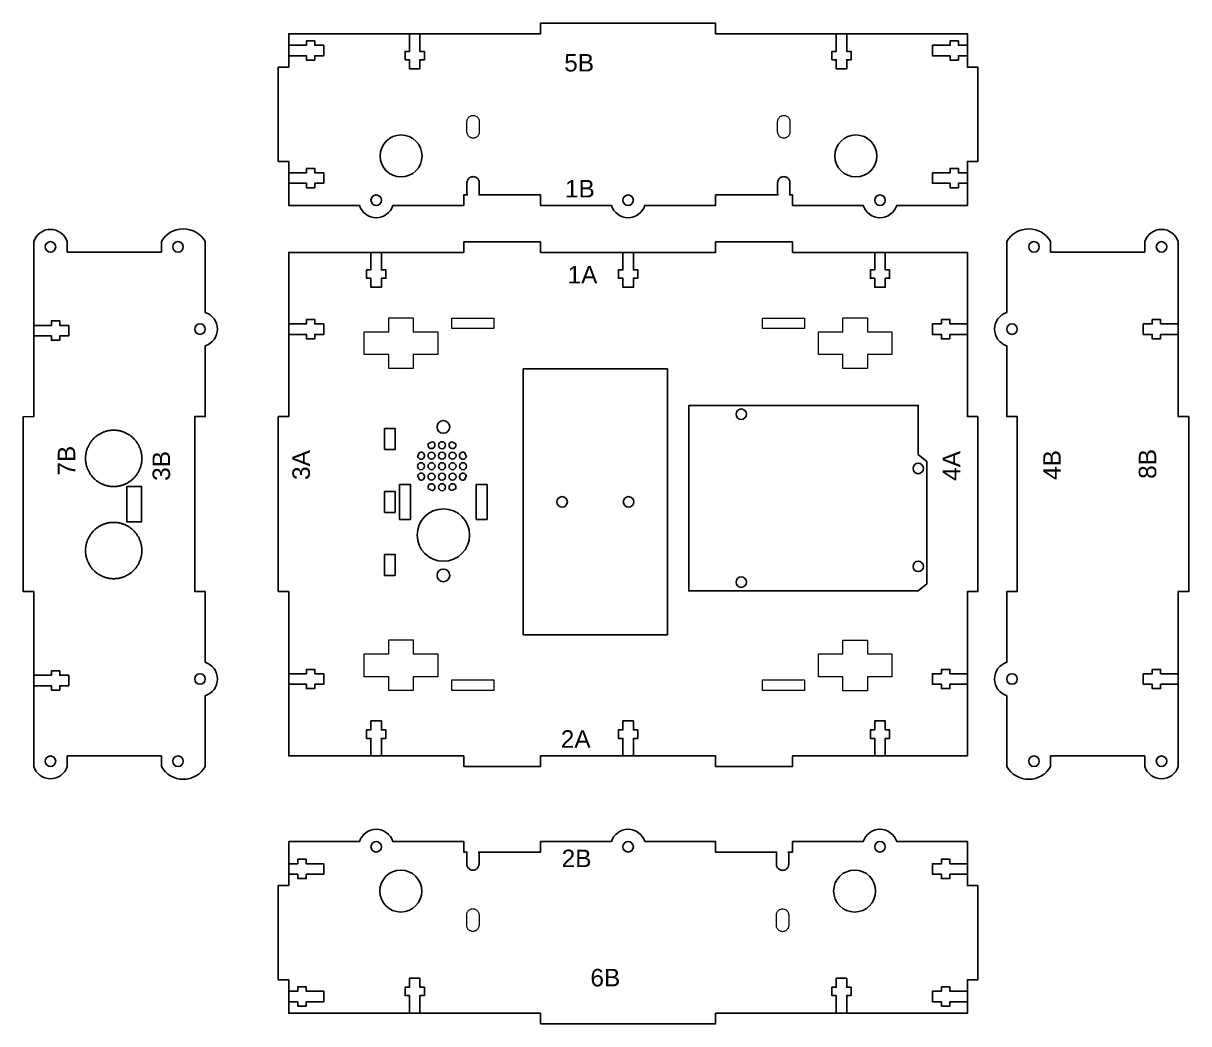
# Model space of a CAD drawing. Header units: millimetres. Extents: x -427 to 3453, y -1931 to 1921.
# Drawn here: x 496.4 to 829.5, y -364.8 to -78.9 of the extents above; entities that cross this region are included whole.
import ezdxf

# ---------------------------------------------------------------- set-up
doc = ezdxf.new("R2010")
doc.units = ezdxf.units.MM
doc.layers.add('Layer 1', color=7, linetype='Continuous')
doc.layers.add('Make2D$visible$lines', color=7, linetype='Continuous', true_color=0x000000)
doc.styles.get("Standard").update_dxf_attribs({"font": 'arial.ttf'})

msp = doc.modelspace()

# ---------------------------------------------------------------- linework, layer by layer
at = {"color": 242, "true_color": 0xcd2027}
for p, q in [((548.397, -144.278), (548.397, -141.278)), ((777.537, -144.278), (777.537, -141.278)), ((548.397, -288.278), (548.397, -291.278)), ((777.537, -288.278), (777.537, -291.278))]:
    msp.add_line(p, q, dxfattribs=at)
at = {"color": 240, "true_color": 0xed1f24}
for points in [[(602.058, -130.926), (622.288, -130.926), (622.288, -127.926), (623.317, -127.926), (623.294, -127.857), (623.259, -127.645), (623.224, -127.433), (623.224, -124.435), (623.259, -124.223), (623.294, -124.011), (623.365, -123.8), (623.435, -123.623), (623.541, -123.447), (623.682, -123.27), (623.823, -123.129), (624, -122.988), (624.176, -122.882), (624.388, -122.812), (624.564, -122.741), (624.776, -122.706), (624.987, -122.671), (625.199, -122.706), (625.411, -122.741), (625.622, -122.812), (625.799, -122.882), (625.975, -122.988), (626.152, -123.129), (626.293, -123.27), (626.434, -123.447), (626.54, -123.623), (626.61, -123.8), (626.681, -124.011), (626.716, -124.223), (626.751, -124.435), (626.751, -127.433), (626.716, -127.645), (626.681, -127.857), (626.658, -127.926), (644.288, -127.926), (644.288, -130.926), (664.518, -130.926, 0.7337994), (674.058, -130.926), (694.288, -130.926), (694.288, -127.926), (712.117, -127.926), (712.094, -127.857), (712.059, -127.645), (712.024, -127.433), (712.024, -124.435), (712.059, -124.223), (712.094, -124.011), (712.165, -123.8), (712.235, -123.623), (712.341, -123.447), (712.482, -123.27), (712.623, -123.129), (712.8, -122.988), (712.976, -122.882), (713.188, -122.812), (713.364, -122.741), (713.576, -122.706), (713.787, -122.671), (713.999, -122.706), (714.211, -122.741), (714.422, -122.812), (714.599, -122.882), (714.775, -122.988), (714.952, -123.129), (715.093, -123.27), (715.234, -123.447), (715.34, -123.623), (715.41, -123.8), (715.481, -124.011), (715.516, -124.223), (715.551, -124.435), (715.551, -127.433), (715.516, -127.645), (715.481, -127.857), (715.458, -127.926), (716.288, -127.926), (716.288, -130.926), (736.518, -130.926, 0.7337994), (746.058, -130.926), (766.288, -130.926), (766.288, -118.333), (769.288, -118.333), (769.288, -91.412), (766.288, -91.412), (766.288, -81.872), (694.288, -81.872), (694.288, -78.872), (644.288, -78.872), (644.288, -81.872), (572.288, -81.872), (572.288, -91.412), (569.288, -91.412), (569.288, -118.333), (572.288, -118.333), (572.288, -130.926), (592.518, -130.926, 0.7337994)], [(674.058, -312.737), (694.288, -312.737), (694.288, -315.737), (711.773, -315.737), (711.75, -315.806), (711.715, -316.018), (711.679, -316.229), (711.679, -319.228), (711.715, -319.44), (711.75, -319.651), (711.82, -319.863), (711.891, -320.039), (711.997, -320.216), (712.138, -320.392), (712.279, -320.533), (712.455, -320.674), (712.632, -320.78), (712.808, -320.851), (713.02, -320.921), (713.231, -320.957), (713.443, -320.992), (713.655, -320.957), (713.867, -320.921), (714.043, -320.851), (714.255, -320.78), (714.431, -320.674), (714.607, -320.533), (714.748, -320.392), (714.89, -320.216), (714.995, -320.039), (715.066, -319.863), (715.136, -319.651), (715.172, -319.44), (715.207, -319.228), (715.207, -316.229), (715.172, -316.018), (715.136, -315.806), (715.113, -315.737), (716.288, -315.737), (716.288, -312.737), (736.518, -312.737, -0.7337994), (746.058, -312.737), (766.288, -312.737), (766.288, -325.33), (769.288, -325.33), (769.288, -352.251), (766.288, -352.251), (766.288, -361.79), (694.288, -361.79), (694.288, -364.79), (644.288, -364.79), (644.288, -361.79), (572.288, -361.79), (572.288, -352.251), (569.288, -352.251), (569.288, -325.33), (572.288, -325.33), (572.288, -312.737), (592.518, -312.737, -0.7337994), (602.058, -312.737), (622.288, -312.737), (622.288, -315.737), (623.217, -315.737), (623.212, -315.75), (623.177, -315.961), (623.142, -316.173), (623.142, -319.172), (623.177, -319.383), (623.212, -319.595), (623.283, -319.807), (623.353, -319.983), (623.459, -320.159), (623.6, -320.336), (623.742, -320.477), (623.918, -320.618), (624.094, -320.724), (624.271, -320.794), (624.482, -320.865), (624.694, -320.9), (624.906, -320.935), (625.117, -320.9), (625.329, -320.865), (625.505, -320.794), (625.717, -320.724), (625.893, -320.618), (626.07, -320.477), (626.211, -320.336), (626.352, -320.159), (626.458, -319.983), (626.528, -319.807), (626.599, -319.595), (626.634, -319.383), (626.67, -319.172), (626.67, -316.173), (626.634, -315.961), (626.599, -315.75), (626.595, -315.737), (644.288, -315.737), (644.288, -312.737), (664.518, -312.737, -0.7337994)]]:
    msp.add_lwpolyline(points, format="xyb", close=True, dxfattribs=at)
for points in [[(606.788, -81.872), (609.788, -81.872), (609.788, -86.901), (611.038, -86.901), (611.038, -89.301), (609.788, -89.301), (609.788, -91.872), (606.788, -91.872), (606.788, -89.301), (605.538, -89.301), (605.538, -86.901), (606.788, -86.901)], [(728.788, -81.872), (731.788, -81.872), (731.788, -86.901), (733.038, -86.901), (733.038, -89.301), (731.788, -89.301), (731.788, -91.872), (728.788, -91.872), (728.788, -89.301), (727.538, -89.301), (727.538, -86.901), (728.788, -86.901)], [(572.288, -85.142), (572.288, -88.142), (577.317, -88.142), (577.317, -89.392), (579.717, -89.392), (579.717, -88.142), (582.288, -88.142), (582.288, -85.142), (579.717, -85.142), (579.717, -83.892), (577.317, -83.892), (577.317, -85.142)], [(756.288, -85.142), (756.288, -88.142), (761.317, -88.142), (761.317, -89.392), (763.717, -89.392), (763.717, -88.142), (766.288, -88.142), (766.288, -85.142), (763.717, -85.142), (763.717, -83.892), (761.317, -83.892), (761.317, -85.142)], [(756.288, -121.602), (756.288, -124.602), (761.317, -124.602), (761.317, -125.852), (763.717, -125.852), (763.717, -124.602), (766.288, -124.602), (766.288, -121.602), (763.717, -121.602), (763.717, -120.352), (761.317, -120.352), (761.317, -121.602)], [(644.288, -141.331), (622.288, -141.331), (622.288, -144.331), (572.288, -144.331), (572.288, -191.278), (569.288, -191.278), (569.288, -241.278), (572.288, -241.278), (572.288, -288.278), (622.288, -288.278), (622.288, -291.278), (644.288, -291.278), (644.288, -288.278), (694.288, -288.278), (694.288, -291.278), (716.288, -291.278), (716.288, -288.278), (766.288, -288.278), (766.288, -241.278), (769.288, -241.278), (769.288, -191.278), (766.288, -191.278), (766.288, -144.331), (716.288, -144.331), (716.288, -141.331), (694.288, -141.331), (694.288, -144.331), (644.288, -144.331)], [(525.973, -211.237), (525.973, -221.318), (530.197, -221.318), (530.197, -211.237)]]:
    msp.add_lwpolyline(points, close=True, dxfattribs=at)
for points in [[(572.288, -124.602), (577.317, -124.602), (577.317, -125.852), (579.717, -125.852), (579.717, -124.602), (582.288, -124.602), (582.288, -121.602), (579.717, -121.602), (579.717, -120.352), (577.317, -120.352), (577.317, -121.602), (572.288, -121.602)], [(595.788, -144.331), (595.788, -149.36), (594.538, -149.36), (594.538, -151.76), (595.788, -151.76), (595.788, -154.331), (598.788, -154.331), (598.788, -151.76), (600.038, -151.76), (600.038, -149.36), (598.788, -149.36), (598.788, -144.331)], [(667.788, -144.331), (667.788, -149.36), (666.538, -149.36), (666.538, -151.76), (667.788, -151.76), (667.788, -154.331), (670.788, -154.331), (670.788, -151.76), (672.038, -151.76), (672.038, -149.36), (670.788, -149.36), (670.788, -144.331)], [(739.788, -144.331), (739.788, -149.36), (738.538, -149.36), (738.538, -151.76), (739.788, -151.76), (739.788, -154.331), (742.788, -154.331), (742.788, -151.76), (744.038, -151.76), (744.038, -149.36), (742.788, -149.36), (742.788, -144.331)], [(499.397, -165.2), (504.426, -165.2), (504.426, -163.95), (506.826, -163.95), (506.826, -165.2), (509.397, -165.2), (509.397, -168.2), (506.826, -168.2), (506.826, -169.45), (504.426, -169.45), (504.426, -168.2), (499.397, -168.2)], [(572.288, -167.778), (577.317, -167.778), (577.317, -169.028), (579.717, -169.028), (579.717, -167.778), (582.288, -167.778), (582.288, -164.778), (579.717, -164.778), (579.717, -163.528), (577.317, -163.528), (577.317, -164.778), (572.288, -164.778)], [(766.288, -164.778), (761.259, -164.778), (761.259, -163.528), (758.859, -163.528), (758.859, -164.778), (756.288, -164.778), (756.288, -167.778), (758.859, -167.778), (758.859, -169.028), (761.259, -169.028), (761.259, -167.778), (766.288, -167.778)], [(826.537, -167.778), (821.508, -167.778), (821.508, -169.028), (819.108, -169.028), (819.108, -167.778), (816.537, -167.778), (816.537, -164.778), (819.108, -164.778), (819.108, -163.528), (821.508, -163.528), (821.508, -164.778), (826.537, -164.778)], [(599.691, -200.683), (602.69, -200.683), (602.69, -194.683), (599.688, -194.683), (599.687, -200.683)], [(599.694, -218.683), (602.693, -218.683), (602.693, -212.683), (599.691, -212.683), (599.69, -218.683)], [(603.978, -220.683), (607.078, -220.683), (607.078, -210.683), (603.978, -210.683), (603.978, -220.683)], [(625.878, -220.683), (628.978, -220.683), (628.978, -210.683), (625.878, -210.683), (625.878, -220.683)], [(599.694, -236.682), (602.693, -236.682), (602.693, -230.683), (599.691, -230.683), (599.69, -236.682)], [(499.397, -265.2), (504.426, -265.2), (504.426, -263.95), (506.826, -263.95), (506.826, -265.2), (509.397, -265.2), (509.397, -268.2), (506.826, -268.2), (506.826, -269.45), (504.426, -269.45), (504.426, -268.2), (499.397, -268.2)], [(572.288, -267.778), (577.317, -267.778), (577.317, -269.028), (579.717, -269.028), (579.717, -267.778), (582.288, -267.778), (582.288, -264.778), (579.717, -264.778), (579.717, -263.528), (577.317, -263.528), (577.317, -264.778), (572.288, -264.778)], [(766.288, -264.778), (761.259, -264.778), (761.259, -263.528), (758.859, -263.528), (758.859, -264.778), (756.288, -264.778), (756.288, -267.778), (758.859, -267.778), (758.859, -269.028), (761.259, -269.028), (761.259, -267.778), (766.288, -267.778)], [(826.537, -267.778), (821.508, -267.778), (821.508, -269.028), (819.108, -269.028), (819.108, -267.778), (816.537, -267.778), (816.537, -264.778), (819.108, -264.778), (819.108, -263.528), (821.508, -263.528), (821.508, -264.778), (826.537, -264.778)], [(598.788, -288.278), (598.788, -283.249), (600.038, -283.249), (600.038, -280.849), (598.788, -280.849), (598.788, -278.278), (595.788, -278.278), (595.788, -280.849), (594.538, -280.849), (594.538, -283.249), (595.788, -283.249), (595.788, -288.278)], [(670.788, -288.278), (670.788, -283.249), (672.038, -283.249), (672.038, -280.849), (670.788, -280.849), (670.788, -278.278), (667.788, -278.278), (667.788, -280.849), (666.538, -280.849), (666.538, -283.249), (667.788, -283.249), (667.788, -288.278)], [(742.788, -288.278), (742.788, -283.249), (744.038, -283.249), (744.038, -280.849), (742.788, -280.849), (742.788, -278.278), (739.788, -278.278), (739.788, -280.849), (738.538, -280.849), (738.538, -283.249), (739.788, -283.249), (739.788, -288.278)], [(572.288, -319.06), (574.859, -319.06), (574.859, -317.81), (577.259, -317.81), (577.259, -319.06), (582.288, -319.06), (582.288, -322.06), (577.259, -322.06), (577.259, -323.31), (574.859, -323.31), (574.859, -322.06), (572.288, -322.06)], [(766.288, -319.06), (761.259, -319.06), (761.259, -317.81), (758.859, -317.81), (758.859, -319.06), (756.288, -319.06), (756.288, -322.06), (758.859, -322.06), (758.859, -323.31), (761.259, -323.31), (761.259, -322.06), (766.288, -322.06)], [(606.788, -361.79), (606.788, -356.761), (605.538, -356.761), (605.538, -354.361), (606.788, -354.361), (606.788, -351.79), (609.788, -351.79), (609.788, -354.361), (611.038, -354.361), (611.038, -356.761), (609.788, -356.761), (609.788, -361.79)], [(728.788, -361.79), (728.788, -356.761), (727.538, -356.761), (727.538, -354.361), (728.788, -354.361), (728.788, -351.79), (731.788, -351.79), (731.788, -354.361), (733.038, -354.361), (733.038, -356.761), (731.788, -356.761), (731.788, -361.79)], [(572.288, -355.521), (574.859, -355.521), (574.859, -354.271), (577.259, -354.271), (577.259, -355.521), (582.288, -355.521), (582.288, -358.521), (577.259, -358.521), (577.259, -359.771), (574.859, -359.771), (574.859, -358.521), (572.288, -358.521)], [(766.288, -355.521), (761.259, -355.521), (761.259, -354.271), (758.859, -354.271), (758.859, -355.521), (756.288, -355.521), (756.288, -358.521), (758.859, -358.521), (758.859, -359.771), (761.259, -359.771), (761.259, -358.521), (766.288, -358.521)]]:
    msp.add_lwpolyline(points, dxfattribs=at)
for points in [[(548.397, -291.278, -0.5834312), (535.857, -291.278), (535.857, -288.278), (508.936, -288.278), (508.936, -291.278, -0.7337994), (499.397, -291.278), (499.397, -241.278), (496.397, -241.301), (496.397, -191.301), (499.397, -191.278), (499.397, -141.278, -0.7337994), (508.936, -141.278), (508.936, -144.278), (535.857, -144.278), (535.857, -141.278, -0.5834312), (548.397, -141.278)], [(777.537, -141.278, -0.5834312), (790.077, -141.278), (790.077, -144.278), (816.998, -144.278), (816.998, -141.278, -0.7337994), (826.537, -141.278), (826.537, -191.278), (829.537, -191.278), (829.537, -241.278), (826.537, -241.278), (826.537, -291.278, -0.7337994), (816.998, -291.278), (816.998, -288.278), (790.077, -288.278), (790.077, -291.278, -0.5834312), (777.537, -291.278)], [(548.397, -144.278), (548.397, -161.508, -0.7337994), (548.397, -171.047), (548.397, -191.278), (545.397, -191.278), (545.397, -241.278), (548.397, -241.278), (548.397, -261.508, -0.7337994), (548.397, -271.047), (548.397, -288.278)], [(777.537, -288.278), (777.537, -271.047, -0.7337994), (777.537, -261.508), (777.537, -241.278), (780.537, -241.278), (780.537, -191.278), (777.537, -191.278), (777.537, -171.047, -0.7337994), (777.537, -161.508), (777.537, -144.278)]]:
    msp.add_lwpolyline(points, format="xyb", dxfattribs=at)
at = {"color": 5}
for points in [[(639.316, -177.647), (639.316, -253.647), (680.516, -253.647), (680.516, -177.647), (639.316, -177.647)], [(686.634, -188.092), (686.634, -241.092), (752.234, -241.092), (754.634, -239.092), (754.634, -204.092), (752.234, -202.092), (752.234, -188.092), (686.634, -188.092)]]:
    msp.add_lwpolyline(points, dxfattribs=at)
at = {"color": 240, "linetype": 'ByBlock', "true_color": 0xed1f24}
for points in [[(613.325, -198.479, 0.0430951), (612.171, -199.056, 2.7339008)], [(620.008, -199.056, 0.0430951), (618.854, -198.479, 2.7339008)], [(609.695, -201.532, 0.0430951), (609.117, -202.686, 2.7339008)], [(623.061, -202.686, 0.0430951), (622.484, -201.532, 2.7339008)], [(609.117, -208.215, 0.0430951), (609.695, -209.369, 2.7339008)], [(622.484, -209.369, 0.0430951), (623.061, -208.215, 2.7339008)], [(612.171, -211.845, 0.0430951), (613.325, -212.422, 2.7339008)], [(618.854, -212.422, 0.0430951), (620.008, -211.845, 2.7339008)]]:
    msp.add_lwpolyline(points, format="xyb", close=True, dxfattribs=at)
at = {"color": 242, "true_color": 0xcd2027}
for centre in [(604.388, -116.776), (734.388, -116.776), (604.305, -326.887), (734.043, -326.887)]:
    msp.add_circle(centre, 6, dxfattribs=at)
at = {"color": 240, "true_color": 0xed1f24}
for centre, radius in [((597.288, -129.426), 1.5), ((669.288, -129.426), 1.5), ((741.288, -129.426), 1.5), ((504.166, -142.778), 1.5), ((540.627, -142.778), 1.5), ((785.307, -142.778), 1.5), ((821.768, -142.778), 1.5), ((546.897, -166.278), 1.5), ((779.037, -166.278), 1.5), ((701.634, -190.592), 1.5), ((616.478, -194.236), 1.8), ((616.089, -199.451), 1), ((613.089, -202.451), 1), ((616.089, -202.451), 1), ((619.089, -202.451), 1), ((610.089, -205.451), 1), ((613.089, -205.451), 1), ((616.089, -205.451), 1), ((619.089, -205.451), 1), ((622.089, -205.451), 1), ((752.234, -206.092), 1.5), ((613.089, -208.451), 1), ((616.089, -208.451), 1), ((619.089, -208.451), 1), ((616.089, -211.451), 1), ((650.416, -215.647), 1.5), ((669.416, -215.647), 1.5), ((752.234, -234.092), 1.5), ((616.478, -236.668), 1.8), ((701.634, -238.592), 1.5), ((546.897, -266.278), 1.5), ((779.037, -266.278), 1.5), ((504.166, -289.778), 1.5), ((540.627, -289.778), 1.5), ((785.307, -289.778), 1.5), ((821.768, -289.778), 1.5), ((597.288, -314.237), 1.5), ((669.288, -314.237), 1.5), ((741.288, -314.237), 1.5)]:
    msp.add_circle(centre, radius, dxfattribs=at)
at = {"color": 240, "linetype": 'ByBlock', "true_color": 0xed1f24}
msp.add_circle((616.478, -225.132), 7.5, dxfattribs=at)
at = {"layer": 'Layer 1', "color": 240, "lineweight": 0, "true_color": 0xed1f24}
for points in [[(625.199, -105.208), (625.411, -105.244), (625.623, -105.314), (625.799, -105.385), (625.976, -105.49), (626.152, -105.632), (626.293, -105.773), (626.434, -105.949), (626.54, -106.125), (626.611, -106.302), (626.681, -106.514), (626.716, -106.725), (626.752, -106.937), (626.752, -109.935), (626.716, -110.147), (626.681, -110.359), (626.611, -110.57), (626.54, -110.747), (626.434, -110.923), (626.293, -111.1), (626.152, -111.241), (625.976, -111.382), (625.799, -111.488), (625.623, -111.558), (625.411, -111.629), (625.199, -111.664), (624.988, -111.699), (624.776, -111.664), (624.564, -111.629), (624.388, -111.558), (624.176, -111.488), (624, -111.382), (623.824, -111.241), (623.682, -111.1), (623.541, -110.923), (623.436, -110.747), (623.365, -110.57), (623.294, -110.359), (623.259, -110.147), (623.224, -109.935), (623.224, -106.937), (623.259, -106.725), (623.294, -106.514), (623.365, -106.302), (623.436, -106.125), (623.541, -105.949), (623.682, -105.773), (623.824, -105.632), (624, -105.49), (624.176, -105.385), (624.388, -105.314), (624.564, -105.244), (624.776, -105.208), (624.988, -105.173), (625.199, -105.208)], [(713.999, -105.208), (714.211, -105.244), (714.423, -105.314), (714.599, -105.385), (714.776, -105.49), (714.952, -105.632), (715.093, -105.773), (715.234, -105.949), (715.34, -106.125), (715.411, -106.302), (715.481, -106.514), (715.516, -106.725), (715.552, -106.937), (715.552, -109.935), (715.516, -110.147), (715.481, -110.359), (715.411, -110.57), (715.34, -110.747), (715.234, -110.923), (715.093, -111.1), (714.952, -111.241), (714.776, -111.382), (714.599, -111.488), (714.423, -111.558), (714.211, -111.629), (713.999, -111.664), (713.788, -111.699), (713.576, -111.664), (713.364, -111.629), (713.188, -111.558), (712.976, -111.488), (712.8, -111.382), (712.624, -111.241), (712.482, -111.1), (712.341, -110.923), (712.236, -110.747), (712.165, -110.57), (712.094, -110.359), (712.059, -110.147), (712.024, -109.935), (712.024, -106.937), (712.059, -106.725), (712.094, -106.514), (712.165, -106.302), (712.236, -106.125), (712.341, -105.949), (712.482, -105.773), (712.624, -105.632), (712.8, -105.49), (712.976, -105.385), (713.188, -105.314), (713.364, -105.244), (713.576, -105.208), (713.788, -105.173), (713.999, -105.208)], [(593.879, -167.047), (600.863, -167.047), (600.863, -163.025), (607.884, -163.025), (607.884, -167.047), (614.869, -167.047), (614.869, -173.538), (607.884, -173.538), (607.884, -177.525), (600.863, -177.525), (600.863, -173.538), (593.879, -173.538), (593.879, -167.047)], [(618.855, -163.131), (630.885, -163.131), (630.885, -166.13), (618.855, -166.13), (618.855, -163.131)], [(719.721, -166.13), (707.691, -166.13), (707.691, -163.131), (719.721, -163.131), (719.721, -166.13)], [(744.698, -173.538), (737.713, -173.538), (737.713, -177.56), (730.692, -177.56), (730.692, -173.538), (723.707, -173.538), (723.707, -167.047), (730.692, -167.047), (730.692, -163.061), (737.713, -163.061), (737.713, -167.047), (744.698, -167.047), (744.698, -173.538)], [(593.879, -259.127), (600.863, -259.127), (600.863, -255.105), (607.884, -255.105), (607.884, -259.127), (614.869, -259.127), (614.869, -265.618), (607.884, -265.618), (607.884, -269.604), (600.863, -269.604), (600.863, -265.618), (593.879, -265.618), (593.879, -259.127)], [(744.698, -265.618), (737.713, -265.618), (737.713, -269.64), (730.692, -269.64), (730.692, -265.618), (723.707, -265.618), (723.707, -259.127), (730.692, -259.127), (730.692, -255.141), (737.713, -255.141), (737.713, -259.127), (744.698, -259.127), (744.698, -265.618)], [(618.855, -266.535), (630.885, -266.535), (630.885, -269.534), (618.855, -269.534), (618.855, -266.535)], [(719.721, -269.534), (707.691, -269.534), (707.691, -266.535), (719.721, -266.535), (719.721, -269.534)], [(624.694, -338.398), (624.482, -338.363), (624.27, -338.292), (624.094, -338.222), (623.918, -338.116), (623.741, -337.975), (623.6, -337.834), (623.459, -337.657), (623.353, -337.481), (623.283, -337.304), (623.212, -337.093), (623.177, -336.881), (623.142, -336.669), (623.142, -333.671), (623.177, -333.459), (623.212, -333.247), (623.283, -333.036), (623.353, -332.859), (623.459, -332.683), (623.6, -332.507), (623.741, -332.365), (623.918, -332.224), (624.094, -332.119), (624.27, -332.048), (624.482, -331.977), (624.694, -331.942), (624.905, -331.907), (625.117, -331.942), (625.329, -331.977), (625.505, -332.048), (625.717, -332.119), (625.893, -332.224), (626.07, -332.365), (626.211, -332.507), (626.352, -332.683), (626.458, -332.859), (626.528, -333.036), (626.599, -333.247), (626.634, -333.459), (626.669, -333.671), (626.669, -336.669), (626.634, -336.881), (626.599, -337.093), (626.528, -337.304), (626.458, -337.481), (626.352, -337.657), (626.211, -337.834), (626.07, -337.975), (625.893, -338.116), (625.717, -338.222), (625.505, -338.292), (625.329, -338.363), (625.117, -338.398), (624.905, -338.433), (624.694, -338.398)], [(713.231, -338.454), (713.02, -338.419), (712.808, -338.348), (712.632, -338.278), (712.455, -338.172), (712.279, -338.031), (712.138, -337.89), (711.997, -337.713), (711.891, -337.537), (711.82, -337.361), (711.75, -337.149), (711.714, -336.937), (711.679, -336.726), (711.679, -333.727), (711.714, -333.515), (711.75, -333.304), (711.82, -333.092), (711.891, -332.916), (711.997, -332.739), (712.138, -332.563), (712.279, -332.422), (712.455, -332.281), (712.632, -332.175), (712.808, -332.104), (713.02, -332.034), (713.231, -331.998), (713.443, -331.963), (713.655, -331.998), (713.866, -332.034), (714.043, -332.104), (714.254, -332.175), (714.431, -332.281), (714.607, -332.422), (714.748, -332.563), (714.889, -332.739), (714.995, -332.916), (715.066, -333.092), (715.136, -333.304), (715.172, -333.515), (715.207, -333.727), (715.207, -336.726), (715.172, -336.937), (715.136, -337.149), (715.066, -337.361), (714.995, -337.537), (714.889, -337.713), (714.748, -337.89), (714.607, -338.031), (714.431, -338.172), (714.254, -338.278), (714.043, -338.348), (713.866, -338.419), (713.655, -338.454), (713.443, -338.49), (713.231, -338.454)]]:
    msp.add_lwpolyline(points, dxfattribs=at)
at = {"layer": 'Make2D$visible$lines', "color": 240, "true_color": 0xed1f24}
for points in [[(522.236, -211.262), (522.415, -211.26), (522.595, -211.254), (522.777, -211.244), (522.96, -211.229), (523.144, -211.211), (523.329, -211.188), (523.515, -211.16), (523.701, -211.128), (523.888, -211.091), (524.076, -211.049), (524.264, -211.003), (524.451, -210.951), (524.639, -210.895), (524.826, -210.834), (525.013, -210.768), (525.2, -210.697), (525.385, -210.621), (525.569, -210.54), (525.752, -210.454), (525.934, -210.363), (526.114, -210.267), (526.292, -210.166), (526.468, -210.06), (526.641, -209.95), (526.813, -209.835), (526.981, -209.715), (527.147, -209.59), (527.31, -209.462), (527.47, -209.328), (527.626, -209.191), (527.779, -209.05), (527.929, -208.904), (528.074, -208.755), (528.215, -208.602), (528.353, -208.446), (528.486, -208.286), (528.615, -208.123), (528.739, -207.957), (528.859, -207.788), (528.974, -207.617), (529.085, -207.443), (529.19, -207.267), (529.291, -207.089), (529.387, -206.909), (529.478, -206.728), (529.564, -206.545), (529.645, -206.36), (529.721, -206.175), (529.792, -205.989), (529.858, -205.802), (529.919, -205.615), (529.976, -205.427), (530.027, -205.239), (530.073, -205.051), (530.115, -204.864), (530.152, -204.677), (530.184, -204.49), (530.212, -204.304), (530.235, -204.119), (530.254, -203.935), (530.268, -203.752), (530.278, -203.571), (530.284, -203.391), (530.286, -203.212), (530.284, -203.033), (530.278, -202.853), (530.268, -202.672), (530.254, -202.489), (530.235, -202.305), (530.212, -202.12), (530.184, -201.934), (530.152, -201.747), (530.115, -201.56), (530.073, -201.373), (530.027, -201.185), (529.976, -200.997), (529.919, -200.809), (529.858, -200.622), (529.792, -200.435), (529.721, -200.249), (529.645, -200.063), (529.564, -199.879), (529.478, -199.696), (529.387, -199.515), (529.291, -199.335), (529.19, -199.157), (529.085, -198.981), (528.974, -198.807), (528.859, -198.636), (528.739, -198.467), (528.615, -198.301), (528.486, -198.138), (528.353, -197.978), (528.215, -197.822), (528.074, -197.669), (527.929, -197.52), (527.779, -197.374), (527.626, -197.233), (527.47, -197.095), (527.31, -196.962), (527.147, -196.834), (526.981, -196.709), (526.813, -196.589), (526.641, -196.474), (526.468, -196.364), (526.292, -196.258), (526.114, -196.157), (525.934, -196.061), (525.752, -195.97), (525.569, -195.884), (525.385, -195.803), (525.2, -195.727), (525.013, -195.656), (524.826, -195.59), (524.639, -195.529), (524.451, -195.473), (524.264, -195.421), (524.076, -195.375), (523.888, -195.333), (523.701, -195.296), (523.515, -195.264), (523.329, -195.236), (523.144, -195.213), (522.96, -195.195), (522.777, -195.18), (522.595, -195.17), (522.415, -195.164), (522.236, -195.162), (522.058, -195.164), (521.878, -195.17), (521.696, -195.18), (521.513, -195.195), (521.329, -195.213), (521.144, -195.236), (520.958, -195.264), (520.772, -195.296), (520.584, -195.333), (520.397, -195.375), (520.209, -195.421), (520.021, -195.473), (519.834, -195.529), (519.646, -195.59), (519.459, -195.656), (519.273, -195.727), (519.088, -195.803), (518.904, -195.884), (518.721, -195.97), (518.539, -196.061), (518.359, -196.157), (518.181, -196.258), (518.005, -196.364), (517.831, -196.474), (517.66, -196.589), (517.491, -196.709), (517.325, -196.834), (517.162, -196.962), (517.003, -197.095), (516.846, -197.233), (516.693, -197.374), (516.544, -197.52), (516.399, -197.669), (516.257, -197.822), (516.12, -197.978), (515.987, -198.138), (515.858, -198.301), (515.734, -198.467), (515.614, -198.636), (515.499, -198.807), (515.388, -198.981), (515.282, -199.157), (515.182, -199.335), (515.086, -199.515), (514.995, -199.696), (514.909, -199.879), (514.828, -200.063), (514.752, -200.249), (514.681, -200.435), (514.614, -200.622), (514.553, -200.809), (514.497, -200.997), (514.446, -201.185), (514.399, -201.373), (514.358, -201.56), (514.321, -201.747), (514.289, -201.934), (514.261, -202.12), (514.238, -202.305), (514.219, -202.489), (514.205, -202.672), (514.194, -202.853), (514.188, -203.033), (514.186, -203.212), (514.188, -203.391), (514.194, -203.571), (514.205, -203.752), (514.219, -203.935), (514.238, -204.119), (514.261, -204.304), (514.289, -204.49), (514.321, -204.677), (514.358, -204.864), (514.399, -205.051), (514.446, -205.239), (514.497, -205.427), (514.553, -205.615), (514.614, -205.802), (514.681, -205.989), (514.752, -206.175), (514.828, -206.36), (514.909, -206.545), (514.995, -206.728), (515.086, -206.909), (515.182, -207.089), (515.282, -207.267), (515.388, -207.443), (515.499, -207.617), (515.614, -207.788), (515.734, -207.957), (515.858, -208.123), (515.987, -208.286), (516.12, -208.446), (516.257, -208.602), (516.399, -208.755), (516.544, -208.904), (516.693, -209.05), (516.846, -209.191), (517.003, -209.328), (517.162, -209.462), (517.325, -209.59), (517.491, -209.715), (517.66, -209.835), (517.831, -209.95), (518.005, -210.06), (518.181, -210.166), (518.359, -210.267), (518.539, -210.363), (518.721, -210.454), (518.904, -210.54), (519.088, -210.621), (519.273, -210.697), (519.459, -210.768), (519.646, -210.834), (519.834, -210.895), (520.021, -210.951), (520.209, -211.003), (520.397, -211.049), (520.584, -211.091), (520.772, -211.128), (520.958, -211.16), (521.144, -211.188), (521.329, -211.211), (521.513, -211.229), (521.696, -211.244), (521.878, -211.254), (522.058, -211.26)], [(522.236, -237.612), (522.415, -237.61), (522.595, -237.604), (522.777, -237.594), (522.96, -237.579), (523.144, -237.561), (523.329, -237.538), (523.515, -237.51), (523.701, -237.478), (523.888, -237.441), (524.076, -237.399), (524.264, -237.353), (524.451, -237.301), (524.639, -237.245), (524.826, -237.184), (525.013, -237.118), (525.2, -237.047), (525.385, -236.971), (525.569, -236.89), (525.752, -236.804), (525.934, -236.713), (526.114, -236.617), (526.292, -236.516), (526.468, -236.41), (526.641, -236.3), (526.813, -236.185), (526.981, -236.065), (527.147, -235.94), (527.31, -235.812), (527.47, -235.678), (527.626, -235.541), (527.779, -235.4), (527.929, -235.254), (528.074, -235.105), (528.215, -234.952), (528.353, -234.796), (528.486, -234.636), (528.615, -234.473), (528.739, -234.307), (528.859, -234.138), (528.974, -233.967), (529.085, -233.793), (529.19, -233.617), (529.291, -233.439), (529.387, -233.259), (529.478, -233.078), (529.564, -232.895), (529.645, -232.71), (529.721, -232.525), (529.792, -232.339), (529.858, -232.152), (529.919, -231.965), (529.976, -231.777), (530.027, -231.589), (530.073, -231.401), (530.115, -231.214), (530.152, -231.027), (530.184, -230.84), (530.212, -230.654), (530.235, -230.469), (530.254, -230.285), (530.268, -230.102), (530.278, -229.921), (530.284, -229.741), (530.286, -229.562), (530.284, -229.383), (530.278, -229.203), (530.268, -229.022), (530.254, -228.839), (530.235, -228.655), (530.212, -228.47), (530.184, -228.284), (530.152, -228.097), (530.115, -227.91), (530.073, -227.723), (530.027, -227.535), (529.976, -227.347), (529.919, -227.159), (529.858, -226.972), (529.792, -226.785), (529.721, -226.599), (529.645, -226.413), (529.564, -226.229), (529.478, -226.046), (529.387, -225.865), (529.291, -225.685), (529.19, -225.507), (529.085, -225.331), (528.974, -225.157), (528.859, -224.986), (528.739, -224.817), (528.615, -224.651), (528.486, -224.488), (528.353, -224.328), (528.215, -224.172), (528.074, -224.019), (527.929, -223.87), (527.779, -223.724), (527.626, -223.583), (527.47, -223.445), (527.31, -223.312), (527.147, -223.184), (526.981, -223.059), (526.813, -222.939), (526.641, -222.824), (526.468, -222.714), (526.292, -222.608), (526.114, -222.507), (525.934, -222.411), (525.752, -222.32), (525.569, -222.234), (525.385, -222.153), (525.2, -222.077), (525.013, -222.006), (524.826, -221.94), (524.639, -221.879), (524.451, -221.823), (524.264, -221.771), (524.076, -221.725), (523.888, -221.683), (523.701, -221.646), (523.515, -221.614), (523.329, -221.586), (523.144, -221.563), (522.96, -221.545), (522.777, -221.53), (522.595, -221.52), (522.415, -221.514), (522.236, -221.512), (522.058, -221.514), (521.878, -221.52), (521.696, -221.53), (521.513, -221.545), (521.329, -221.563), (521.144, -221.586), (520.958, -221.614), (520.772, -221.646), (520.584, -221.683), (520.397, -221.725), (520.209, -221.771), (520.021, -221.823), (519.834, -221.879), (519.646, -221.94), (519.459, -222.006), (519.273, -222.077), (519.088, -222.153), (518.904, -222.234), (518.721, -222.32), (518.539, -222.411), (518.359, -222.507), (518.181, -222.608), (518.005, -222.714), (517.831, -222.824), (517.66, -222.939), (517.491, -223.059), (517.325, -223.184), (517.162, -223.312), (517.003, -223.445), (516.846, -223.583), (516.693, -223.724), (516.544, -223.87), (516.399, -224.019), (516.257, -224.172), (516.12, -224.328), (515.987, -224.488), (515.858, -224.651), (515.734, -224.817), (515.614, -224.986), (515.499, -225.157), (515.388, -225.331), (515.282, -225.507), (515.182, -225.685), (515.086, -225.865), (514.995, -226.046), (514.909, -226.229), (514.828, -226.413), (514.752, -226.599), (514.681, -226.785), (514.614, -226.972), (514.553, -227.159), (514.497, -227.347), (514.446, -227.535), (514.399, -227.723), (514.358, -227.91), (514.321, -228.097), (514.289, -228.284), (514.261, -228.47), (514.238, -228.655), (514.219, -228.839), (514.205, -229.022), (514.194, -229.203), (514.188, -229.383), (514.186, -229.562), (514.188, -229.741), (514.194, -229.921), (514.205, -230.102), (514.219, -230.285), (514.238, -230.469), (514.261, -230.654), (514.289, -230.84), (514.321, -231.027), (514.358, -231.214), (514.399, -231.401), (514.446, -231.589), (514.497, -231.777), (514.553, -231.965), (514.614, -232.152), (514.681, -232.339), (514.752, -232.525), (514.828, -232.71), (514.909, -232.895), (514.995, -233.078), (515.086, -233.259), (515.182, -233.439), (515.282, -233.617), (515.388, -233.793), (515.499, -233.967), (515.614, -234.138), (515.734, -234.307), (515.858, -234.473), (515.987, -234.636), (516.12, -234.796), (516.257, -234.952), (516.399, -235.105), (516.544, -235.254), (516.693, -235.4), (516.846, -235.541), (517.003, -235.678), (517.162, -235.812), (517.325, -235.94), (517.491, -236.065), (517.66, -236.185), (517.831, -236.3), (518.005, -236.41), (518.181, -236.516), (518.359, -236.617), (518.539, -236.713), (518.721, -236.804), (518.904, -236.89), (519.088, -236.971), (519.273, -237.047), (519.459, -237.118), (519.646, -237.184), (519.834, -237.245), (520.021, -237.301), (520.209, -237.353), (520.397, -237.399), (520.584, -237.441), (520.772, -237.478), (520.958, -237.51), (521.144, -237.538), (521.329, -237.561), (521.513, -237.579), (521.696, -237.594), (521.878, -237.604), (522.058, -237.61)]]:
    msp.add_lwpolyline(points, close=True, dxfattribs=at)

# ---------------------------------------------------------------- texts
at = {"color": 5, "char_height": 5, "attachment_point": 1}
for s, insert in [('5B', (651.021, -87.64)), ('1B', (651.224, -123.637)), ('1A', (651.977, -148.226)), ('2A', (650.027, -280.936)), ('2B', (650.281, -315.036)), ('6B', (658.505, -349.125))]:
    msp.add_mtext_dynamic_manual_height_columns(s, width=24.59582, gutter_width=12.5, heights=[0], dxfattribs=dict(at, insert=insert))
at = {"color": 5, "char_height": 5, "attachment_point": 1, "rotation": 90}
for s, insert in [('7B', (506.244, -208.153)), ('3B', (533.345, -209.648)), ('3A', (573.316, -209.394)), ('4A', (759.241, -209.648)), ('4B', (787.958, -209.394)), ('8B', (815.257, -209.081))]:
    msp.add_mtext_dynamic_manual_height_columns(s, width=24.59582, gutter_width=12.5, heights=[0], dxfattribs=dict(at, insert=insert))

doc.saveas('drawing.dxf')
